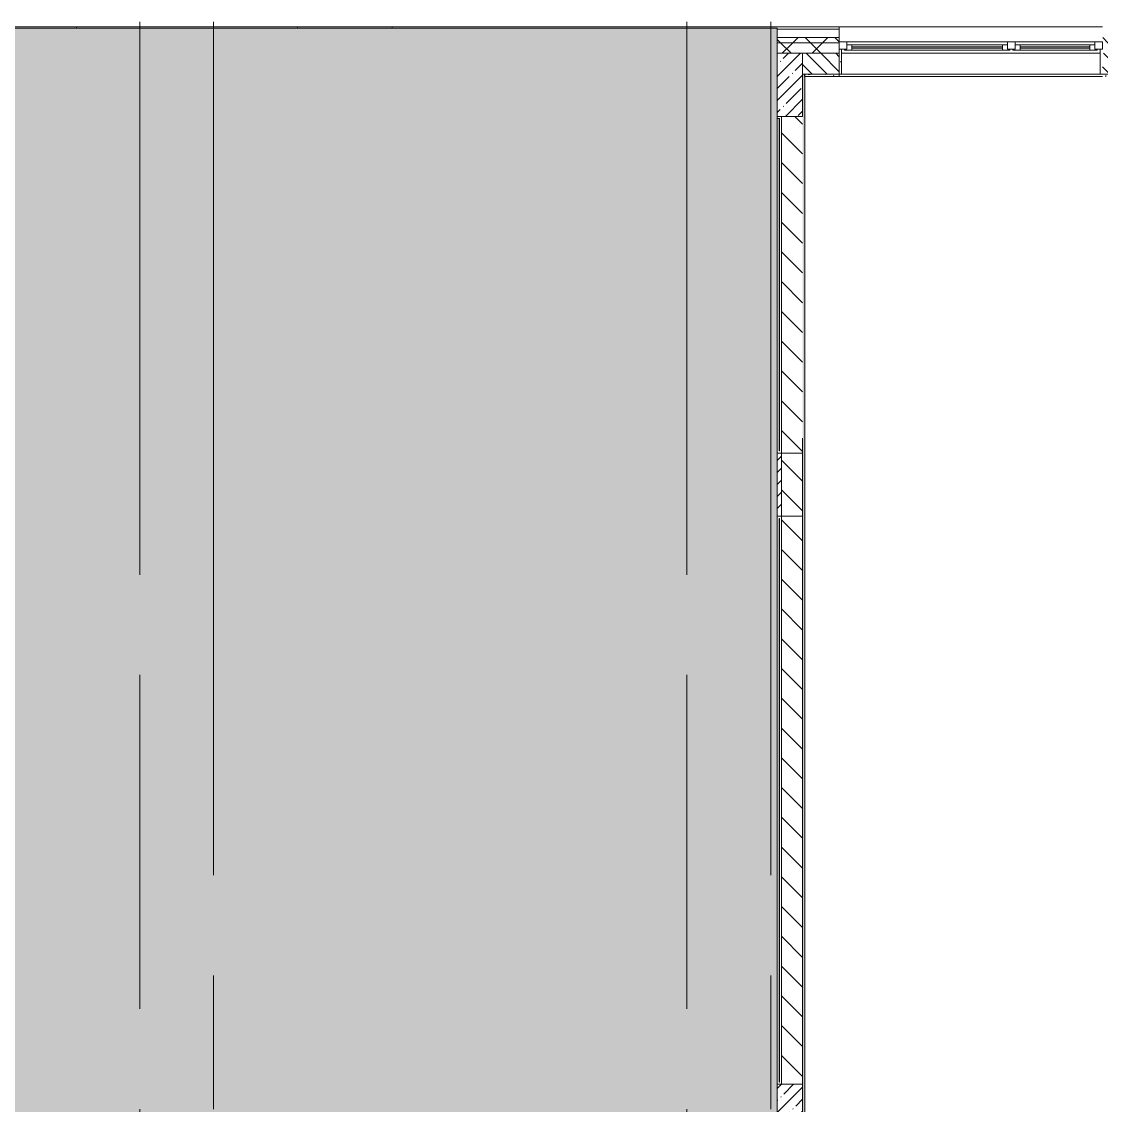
# Model space of a CAD drawing. Header units: millimetres. Extents: x -625 to 415037, y -3642 to 102118.
# Drawn here: x 348565 to 358827, y 91640 to 101940 of the extents above; entities that cross this region are included whole.
import ezdxf

# ---------------------------------------------------------------- set-up
doc = ezdxf.new("R2010")
doc.units = ezdxf.units.MM
doc.linetypes.add('Осевая', pattern=[6350, 1270, -952.5, 3175, -952.5])
for name, color, linetype, lineweight in [('0) Стена 3.93м', 3, 'Continuous', 60), ('A-DETL-2', 7, 'Continuous', 5), ('A-GLAZ', 7, 'Continuous', 9), ('A-GLAZ-1', 7, 'Continuous', 5), ('A-WALL', 7, 'Continuous', 5), ('I-WALL', 7, 'Continuous', 5), ('S-COLS', 7, 'Continuous', 9), ('S-COLS-1', 7, 'Continuous', 5), ('Оси', 7, 'Continuous', 9), ('Оси-2', 7, 'Осевая', 9)]:
    doc.layers.add(name, color=color, linetype=linetype, lineweight=lineweight)
for name, color, linetype, lineweight, true_color in [('A-DETL-GENF-3', 7, 'Continuous', 9, 0xc0c0c0), ('A-WALL-1', 9, 'Continuous', 5, 0x808080), ('A-WALL-FNSH-1', 9, 'Continuous', 5, 0x808080)]:
    doc.layers.add(name, color=color, linetype=linetype, lineweight=lineweight, true_color=true_color)
pattern_1 = [(45, (289227.4, 0), (-114.04925, 114.04925), []), (45, (289341.45, 0), (-114.04925, 114.04925), [201.612, -40.322, 6.706, -33.617])]
pattern_2 = [(45, (289227.4, 0), (-141.42136, 141.42136), []), (135, (289227.4, 0), (-141.42136, -141.42136), [])]
pattern_3 = [(0, (289227.4, 0), (243.84, 60.96), [20.117, -162.763, 20.117, -162.763, -975.36]), (0, (289227.4, 0), (243.84, 60.96), [-365.76, 20.117, -345.643, 20.117, -162.763, -426.72]), (0, (289227.4, 0), (243.84, 60.96), [-914.4, 20.117, -101.803, 20.117, -284.683]), (120, (289318.84, 30.48), (-174.71291, 180.691634), [20.117, -162.763, 20.117, -162.763, -975.36]), (120, (289318.84, 30.48), (-174.71291, 180.691634), [-365.76, 20.117, -345.643, 20.117, -162.763, -426.72]), (120, (289318.84, 30.48), (-174.71291, 180.691634), [-914.4, 20.117, -101.803, 20.117, -284.683]), (240, (289349.32, 152.4), (-69.12709, -241.651634), [20.117, -162.763, 20.117, -162.763, -975.36]), (240, (289349.32, 152.4), (-69.12709, -241.651634), [-365.76, 20.117, -345.643, 20.117, -162.763, -426.72]), (240, (289349.32, 152.4), (-69.12709, -241.651634), [-914.4, 20.117, -101.803, 20.117, -284.683])]

# ---------------------------------------------------------------- blocks, each defined once
blk = doc.blocks.new('BSC_Колонна _Прямоугольная - 600х600-V530-Объем проектирования 3 этажа')
at = {"layer": 'S-COLS-1'}
h = blk.add_hatch(dxfattribs=at)
h.set_pattern_fill('FP_31', color=256, style=0, pattern_type=2)
h.set_pattern_definition([(45, (-66460, -17000), (-114.04925, 114.04925), []), (45, (-66345.95, -17000), (-114.04925, 114.04925), [201.613, -40.323, 6.706, -33.617])])
h.paths.add_polyline_path([(300, -300), (300, 300), (60, 300), (60, -300), (252, -300)])
for p, q in [((300, 300), (60, 300)), ((300, -300), (300, 300)), ((60, -300), (300, -300))]:
    blk.add_line(p, q, dxfattribs=at)
blk = doc.blocks.new('120_Окно_СКБ_2Ст - 120_Окно_СКБ_2Ст 2500х2500 _мал створка справа_-23206729-Объем проектирования 3 этажа')
at = {"layer": 'A-GLAZ'}
for p, q in [((-1250, -75), (-1250, -5)), ((-1250, -5), (-1180, -5)), ((-1180, -75), (-1250, -75)), ((-1180, -75), (-1200, -75)), ((-1200, -75), (-1200, -85)), ((-1200, -85), (370, -85)), ((370, -85), (-1200, -85)), ((-1180, -5), (-1180, -75)), ((350, -35), (-1180, -35)), ((-1180, -35), (-1180, -75)), ((-1130, -85), (-1130, -35)), ((300, -85), (300, -35)), ((350, -75), (350, -5)), ((350, -5), (420, -5)), ((350, -75), (350, -35)), ((420, -75), (350, -75)), ((370, -75), (350, -75)), ((370, -85), (370, -75)), ((420, -75), (400, -75)), ((400, -75), (400, -85)), ((400, -85), (1200, -85)), ((1200, -85), (400, -85)), ((420, -5), (420, -75)), ((1180, -35), (420, -35)), ((420, -35), (420, -75)), ((470, -85), (470, -35)), ((1130, -85), (1130, -35)), ((1180, -75), (1180, -5)), ((1180, -5), (1250, -5)), ((1180, -75), (1180, -35)), ((1250, -75), (1180, -75)), ((1200, -75), (1180, -75)), ((1200, -85), (1200, -75)), ((1250, -5), (1250, -75))]:
    blk.add_line(p, q, dxfattribs=at)
at = {"layer": 'A-GLAZ-1'}
for p, q in [((1250, -5), (-1250, -5)), ((-1230, -75), (-1200, -75)), ((-1130, -55), (300, -55)), ((300, -65), (-1130, -65)), ((370, -75), (400, -75)), ((470, -55), (1130, -55)), ((1130, -65), (470, -65)), ((1200, -75), (1230, -75))]:
    blk.add_line(p, q, dxfattribs=at)
blk = doc.blocks.new('3floor')
at = {"layer": 'A-DETL-GENF-3'}
blk.add_hatch(color=256, dxfattribs=at).paths.add_polyline_path([(343247, 11900), (355387, 11900), (355387, 12300), (355747, 12300), (355747, 27340), (331147, 27340), (331147, 23880), (323147, 23880), (323147, 27400), (289007, 27400), (289007, 15407), (331607, 15407), (331607, 12300), (332007, 12300), (332007, 11900), (341137, 11900)])
at = {"layer": 'A-WALL'}
h = blk.add_hatch(dxfattribs=at)
h.set_pattern_fill('FP_24', color=256, style=0, pattern_type=2)
h.set_pattern_definition(pattern_2)
h.paths.add_polyline_path([(382406, 27200), (382437, 27200), (382437, 27250), (369577, 27250), (369577, 27200), (382387, 27200)])
h.paths.add_polyline_path([(363288, 27200), (363477, 27200), (363477, 27250), (362137, 27250), (362137, 27200), (363287, 27200)])
h.paths.add_polyline_path([(365577, 27200), (366477, 27200), (366477, 27250), (365577, 27250), (365577, 27210)])
h.paths.add_polyline_path([(359563, 27200), (360037, 27200), (360037, 27250), (358837, 27250), (358837, 27200), (359537, 27200)])
h.paths.add_polyline_path([(355747, 27200), (356337, 27200), (356337, 27250), (355747, 27250), (355747, 27243)])
h = blk.add_hatch(dxfattribs=at)
h.set_pattern_fill('FP_24', color=256, style=0, pattern_type=2)
h.set_pattern_definition(pattern_2)
h.paths.add_polyline_path([(375880, 27100), (382387, 27100), (382387, 27200), (369577, 27200), (369577, 27100), (373977, 27100)])
h.paths.add_polyline_path([(359537, 27100), (360037, 27100), (360037, 27200), (358837, 27200), (358837, 27100), (359019, 27100)])
h.paths.add_polyline_path([(355987, 27100), (356337, 27100), (356337, 27200), (355747, 27200), (355747, 27100), (355756, 27100)])
h.paths.add_polyline_path([(362137, 27100), (363477, 27100), (363477, 27200), (362137, 27200), (362137, 27140)])
h.paths.add_polyline_path([(365577, 27100), (366477, 27100), (366477, 27200), (365577, 27200), (365577, 27129)])
h = blk.add_hatch(dxfattribs=at)
h.set_pattern_fill('FP_2', color=256, style=0, pattern_type=2)
h.set_pattern_definition([(135, (289227.4, 0), (-70.71068, -70.71068), [])])
h.paths.add_polyline_path([(370377, 26900), (373427, 26900), (373427, 27100), (370377, 27100), (370377, 27003)])
h.paths.add_polyline_path([(369877, 26900), (369877, 27100), (369577, 27100), (369577, 26900)])
h.paths.add_polyline_path([(365977, 26900), (365977, 27100), (365577, 27100), (365577, 26900), (365818, 26900)])
h.paths.add_polyline_path([(363267, 26900), (363477, 26900), (363477, 27100), (363267, 27100)])
h.paths.add_polyline_path([(362625, 26900), (362767, 26900), (362767, 27100), (362137, 27100), (362137, 26900), (362624, 26900)])
h.paths.add_polyline_path([(359019, 26900), (359537, 26900), (359537, 27100), (358837, 27100), (358837, 26900)])
h.paths.add_polyline_path([(356006, 26900), (356337, 26900), (356337, 27100), (355987, 27100), (355987, 26900)])
at = {"layer": 'I-WALL'}
h = blk.add_hatch(dxfattribs=at)
h.set_pattern_fill('FP_191', color=256, style=0, pattern_type=2)
h.set_pattern_definition(pattern_3)
h.paths.add_polyline_path([(356337, 26900), (356357, 26900), (356357, 27140), (356337, 27140), (356337, 27044)])
h = blk.add_hatch(dxfattribs=at)
h.set_pattern_fill('FP_191', color=256, style=0, pattern_type=2)
h.set_pattern_definition(pattern_3)
h.paths.add_polyline_path([(355987, 13620), (356007, 13621), (356006, 26900), (355987, 26900), (355987, 13621)])
h = blk.add_hatch(dxfattribs=at)
h.set_pattern_fill('FP_191', color=256, style=0, pattern_type=2)
h.set_pattern_definition(pattern_3)
h.paths.add_polyline_path([(356300, 26880), (356337, 26880), (356337, 26900), (356007, 26900), (356008, 26880), (356176, 26880)])
h.paths.add_polyline_path([(359517, 26880), (359537, 26880), (359537, 26900), (358837, 26900), (358837, 26880), (359019, 26880)])
h = blk.add_hatch(dxfattribs=at)
h.set_pattern_fill('FP_23', color=256, style=0, pattern_type=2)
h.set_pattern_definition([(135, (289227.4, 0), (-141.42136, -141.42136), [])])
h.paths.add_polyline_path([(355787, 12320), (355987, 12320), (355987, 16700), (355787, 16700), (355787, 12910)])
h.paths.add_polyline_path([(355787, 17300), (355987, 17300), (355987, 26500), (355787, 26500), (355787, 18600)])
at = {"layer": 'S-COLS-1'}
h = blk.add_hatch(dxfattribs=at)
h.set_pattern_fill('FP_1', color=256, style=0, pattern_type=2)
h.set_pattern_definition(pattern_1)
h.paths.add_polyline_path([(355987, 26500), (355987, 27100), (355747, 27100), (355747, 26500), (355787, 26500)])
h = blk.add_hatch(dxfattribs=at)
h.set_pattern_fill('FP_1', color=256, style=0, pattern_type=2)
h.set_pattern_definition(pattern_1)
h.paths.add_polyline_path([(355747, 22700), (355787, 22700), (355787, 23300), (355747, 23300)])
at = {"layer": 'A-DETL-2'}
for p, q in [((355747, 27340), (331147, 27340)), ((355747, 12300), (355747, 27340))]:
    blk.add_line(p, q, dxfattribs=at)
at = {"layer": 'A-WALL'}
for p, q in [((348187, 27350), (349087, 27350)), ((351187, 27350), (352087, 27350)), ((356337, 27330), (355747, 27330)), ((356337, 27350), (358837, 27350)), ((356337, 27250), (355747, 27250)), ((356337, 27200), (355747, 27200)), ((355987, 26500), (355987, 27100)), ((355987, 26900), (356357, 26900)), ((359537, 26900), (358817, 26900)), ((355987, 26500), (355787, 26500)), ((355987, 23443), (355987, 17300))]:
    blk.add_line(p, q, dxfattribs=at)
at = {"layer": 'A-WALL-1'}
for p, q in [((356337, 26880), (356337, 27330)), ((355747, 27100), (356337, 27100)), ((356357, 27140), (356337, 27140)), ((356357, 26900), (356357, 27140)), ((358837, 27140), (358817, 27140)), ((358817, 27140), (358817, 26900)), ((356007, 26880), (356008, 26880)), ((355787, 26500), (355787, 17300))]:
    blk.add_line(p, q, dxfattribs=at)
at = {"layer": 'A-WALL-FNSH-1'}
for p, q in [((351187, 27350), (349087, 27350)), ((349087, 27350), (349087, 27340)), ((351187, 27340), (351187, 27350)), ((356337, 27350), (352087, 27350)), ((352087, 27350), (352087, 27340)), ((356337, 27330), (356337, 27350)), ((356358, 27140), (356357, 27140)), ((356358, 26900), (356358, 27140)), ((358817, 27140), (358816, 27140)), ((358816, 27140), (358816, 26900)), ((356007, 26900), (356007, 26880)), ((356008, 26880), (356008, 26900)), ((356357, 26900), (356358, 26900)), ((358816, 26900), (358817, 26900)), ((356008, 13621), (356008, 26879)), ((356008, 26879), (356337, 26879)), ((356337, 26879), (356337, 26880)), ((355767, 26480), (355747, 26480)), ((355747, 26479), (355766, 26479)), ((355766, 26479), (355766, 23320)), ((355767, 23320), (355767, 26480)), ((355766, 23320), (355767, 23320)), ((355766, 22679), (355766, 17320)), ((355767, 22679), (355766, 22679)), ((355767, 17320), (355767, 22679)), ((355766, 17320), (355767, 17320))]:
    blk.add_line(p, q, dxfattribs=at)
at = {"layer": 'I-WALL'}
for p, q in [((356357, 27100), (358817, 27100)), ((356357, 27100), (358817, 27100)), ((358816, 26900), (356358, 26900)), ((358837, 26880), (356337, 26880)), ((358837, 26879), (356337, 26879))]:
    blk.add_line(p, q, dxfattribs=at)
at = {"layer": 'S-COLS'}
for p, q in [((355987, 26900), (355987, 27100)), ((355787, 26500), (355987, 26500))]:
    blk.add_line(p, q, dxfattribs=at)
at = {"layer": 'S-COLS-1'}
for p, q in [((355987, 27100), (355747, 27100)), ((355987, 26500), (355987, 26900)), ((355747, 26500), (355787, 26500)), ((355987, 23300), (355747, 23300)), ((355987, 22700), (355987, 23300)), ((355747, 22700), (355987, 22700))]:
    blk.add_line(p, q, dxfattribs=at)
at = {"layer": 'Оси'}
for p, q in [((349687, 22398), (349687, 27398)), ((350387, 22398), (350387, 27398)), ((354887, 22398), (354887, 27398)), ((355687, 22398), (355687, 27398))]:
    blk.add_line(p, q, dxfattribs=at)
at = {"layer": 'Оси-2'}
for p, q in [((349687, 3094), (349687, 22398)), ((350387, 4364), (350387, 22398)), ((354887, 3094), (354887, 22398)), ((355687, 4364), (355687, 22398))]:
    blk.add_line(p, q, dxfattribs=at)
at = {"layer": 'A-GLAZ', "color": 3}
blk.add_blockref('120_Окно_СКБ_2Ст - 120_Окно_СКБ_2Ст 2500х2500 _мал створка справа_-23206729-Объем проектирования 3 этажа', (357587, 27215), dxfattribs=at)
at = {"layer": 'S-COLS'}
blk.add_blockref('BSC_Колонна _Прямоугольная - 600х600-V530-Объем проектирования 3 этажа', (355687, 17000), dxfattribs=at)

msp = doc.modelspace()

# ---------------------------------------------------------------- block references
at = {"layer": '0) Стена 3.93м'}
msp.add_blockref('3floor', (0, 74540), dxfattribs=at)

doc.saveas('drawing.dxf')
